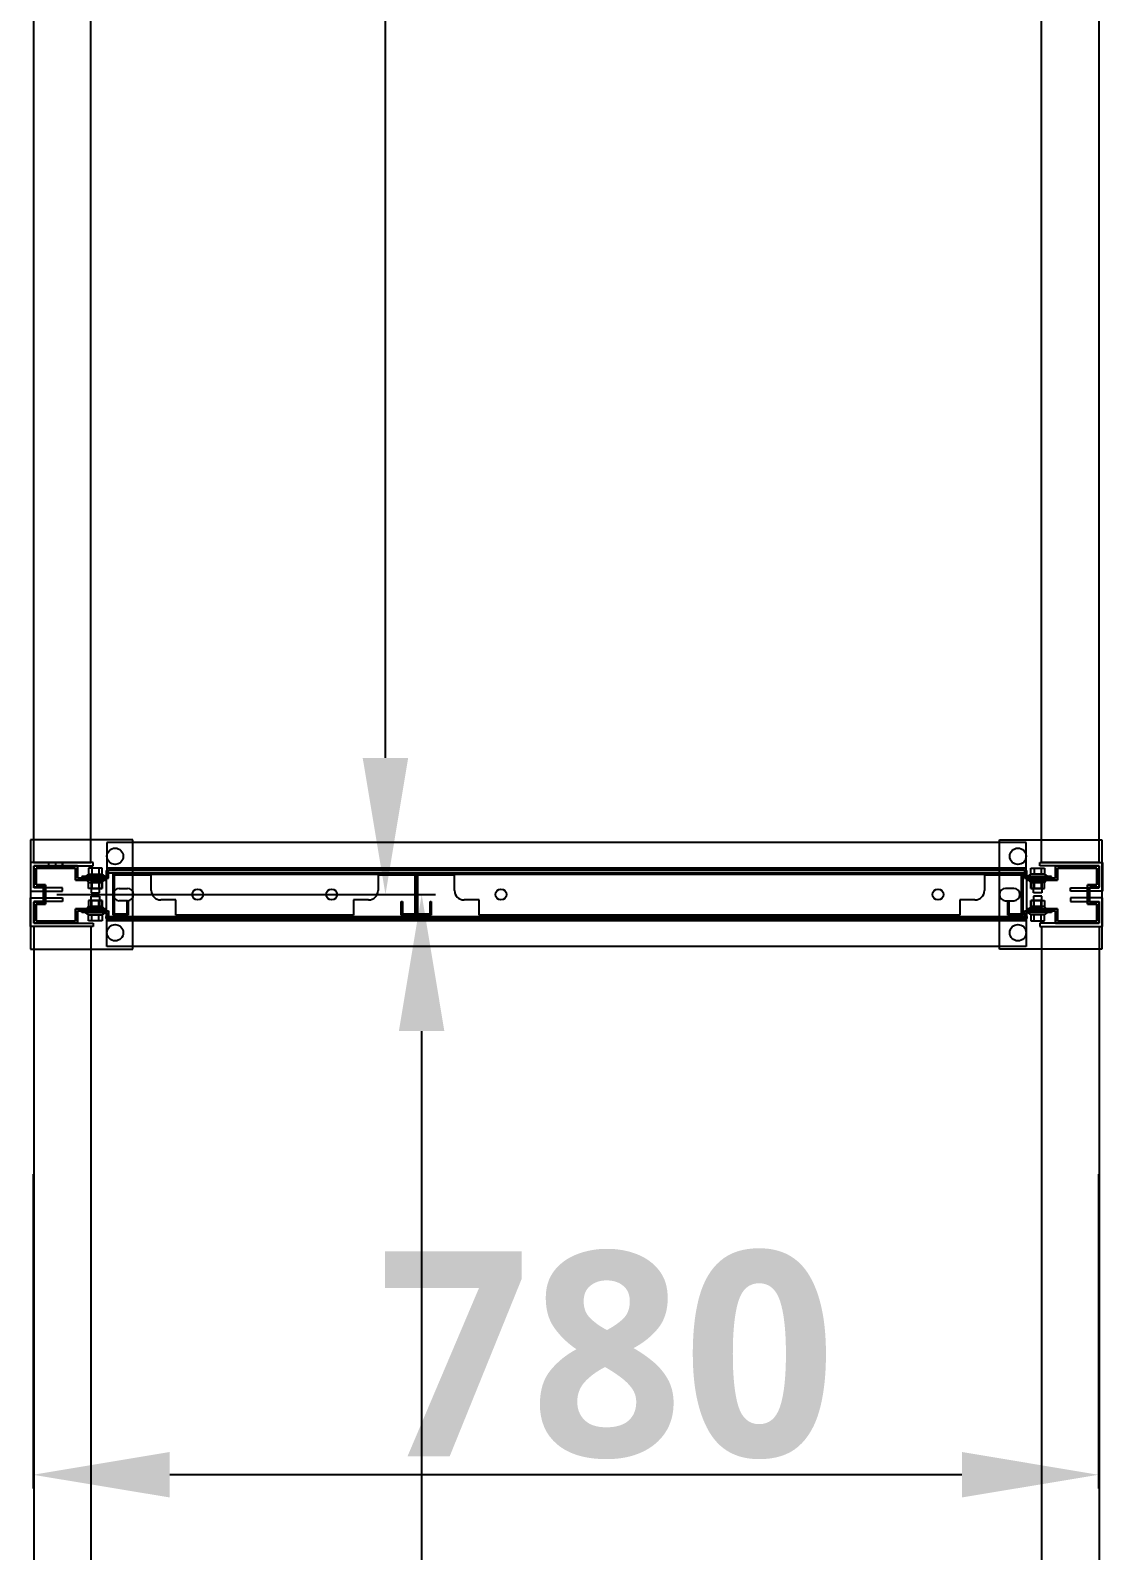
# Model space of a CAD drawing. Header units: millimetres. Extents: x 15382 to 37298, y 7351 to 31127.
# Drawn here: x 26225 to 27010, y 19286 to 20399 of the extents above; entities that cross this region are included whole.
import ezdxf

# ---------------------------------------------------------------- set-up
doc = ezdxf.new("R2010")
doc.units = ezdxf.units.MM
for name, color, linetype in [('02', 3, 'Continuous'), ('03', 6, 'Continuous'), ('04', 30, 'Continuous'), ('05', 12, 'Continuous'), ('544-1', 40, 'Continuous'), ('6', 7, 'Continuous'), ('M40', 3, 'Continuous'), ('M6', 7, 'Continuous'), ('標註', 252, 'Continuous')]:
    doc.layers.add(name, color=color, linetype=linetype)
doc.styles.get("Standard").update_dxf_attribs({"font": 'arial.ttf'})
doc.styles.add('黑體', font='')
doc.styles.get('黑體').set_extended_font_data('Microsoft JhengHei', bold=True)
doc.dimstyles.new('ISO-25', dxfattribs={"dimtxt": 2.5, "dimasz": 2.5, "dimexe": 1.25, "dimexo": 0.625, "dimtad": 1, "dimtxsty": 'Standard', "dimcen": 2.5, "dimadec": 0, "dimazin": 0, "dimtfac": 1, "dimtmove": 0, "dimatfit": 3, "dimfxl": 1, "dimarcsym": 0})

# ---------------------------------------------------------------- blocks, each defined once
blk = doc.blocks.new('*D33')
at = {"layer": 'Defpoints', "color": 0, "transparency": 16777216}
for p in [(26234.6, 21558.6), (26485.3, 21558.6), (26234.6, 19766.6)]:
    blk.add_point(p, dxfattribs=at)
at = {"layer": '標註', "color": 0, "lineweight": -2, "transparency": 16777216}
for p, q in [((26244.6, 21558.6), (26495.3, 21558.6)), ((26485.3, 19866.6), (26485.3, 21458.6)), ((26244.6, 19766.6), (26495.3, 19766.6))]:
    blk.add_line(p, q, dxfattribs=at)
at = {"layer": '標註', "color": 0, "transparency": 16777216}
for points in [[(26468.6, 21458.6), (26501.9, 21458.6), (26485.3, 21558.6)], [(26468.6, 19866.6), (26501.9, 19866.6), (26485.3, 19766.6)]]:
    blk.add_solid(points, dxfattribs=at)
at = {"layer": '標註', "color": 251, "transparency": 16777216, "insert": (26397.5, 20784.5), "char_height": 150, "attachment_point": 5, "rotation": 90, "style": '黑體'}
blk.add_mtext('1792', dxfattribs=at)
blk = doc.blocks.new('*D31')
at = {"layer": 'Defpoints', "color": 0, "transparency": 16777216}
for p in [(26234.9, 19766.6), (26511.8, 19766.6), (26234.9, 17974.6)]:
    blk.add_point(p, dxfattribs=at)
at = {"layer": '標註', "color": 0, "lineweight": -2, "transparency": 16777216}
for p, q in [((26244.9, 19766.6), (26521.8, 19766.6)), ((26511.8, 18074.6), (26511.8, 19666.6)), ((26244.9, 17974.6), (26521.8, 17974.6))]:
    blk.add_line(p, q, dxfattribs=at)
at = {"layer": '標註', "color": 0, "transparency": 16777216}
for points in [[(26495.1, 19666.6), (26528.4, 19666.6), (26511.8, 19766.6)], [(26495.1, 18074.6), (26528.4, 18074.6), (26511.8, 17974.6)]]:
    blk.add_solid(points, dxfattribs=at)
at = {"layer": '標註', "color": 251, "transparency": 16777216, "insert": (26424, 18761.9), "char_height": 150, "attachment_point": 5, "rotation": 90, "style": '黑體'}
blk.add_mtext('1792', dxfattribs=at)
blk = doc.blocks.new('*D102')
at = {"layer": 'Defpoints', "color": 0, "transparency": 16777216}
for p in [(26227.3, 19571.8), (27007.3, 19571.8), (26227.3, 19341.7)]:
    blk.add_point(p, dxfattribs=at)
at = {"layer": '標註', "color": 0, "lineweight": -2, "transparency": 16777216}
for p, q in [((26227.3, 19561.8), (26227.3, 19331.7)), ((27007.3, 19561.8), (27007.3, 19331.7)), ((26907.3, 19341.7), (26327.3, 19341.7))]:
    blk.add_line(p, q, dxfattribs=at)
at = {"layer": '標註', "color": 0, "transparency": 16777216}
for points in [[(26327.3, 19358.4), (26327.3, 19325.1), (26227.3, 19341.7)], [(26907.3, 19358.4), (26907.3, 19325.1), (27007.3, 19341.7)]]:
    blk.add_solid(points, dxfattribs=at)
at = {"layer": '標註', "color": 251, "transparency": 16777216, "insert": (26647.4, 19429.2), "char_height": 150, "attachment_point": 5, "style": '黑體'}
blk.add_mtext('780', dxfattribs=at)

msp = doc.modelspace()

# ---------------------------------------------------------------- linework, layer by layer
at = {"layer": '02'}
for p, q in [((26300.317, 19806.565), (26225.317, 19806.565)), ((26225.317, 19806.565), (26225.317, 19726.565)), ((26300.317, 19726.565), (26300.317, 19806.565)), ((26934.854, 19726.565), (26934.854, 19806.565)), ((26934.854, 19806.565), (27009.854, 19806.565)), ((27009.854, 19806.565), (27009.854, 19726.565)), ((26225.317, 19726.565), (26300.317, 19726.565)), ((27009.854, 19726.565), (26934.854, 19726.565))]:
    msp.add_line(p, q, dxfattribs=at)
at = {"layer": '02', "lineweight": -3}
for centre in [(26287.354, 19794.565), (26948.354, 19794.565), (26287.354, 19738.565), (26948.354, 19738.565)]:
    msp.add_circle(centre, 6, dxfattribs=at)
at = {"layer": '03'}
for points in [[(26269.586, 19790.065), (26269.586, 21535.065), (26227.586, 21535.065), (26227.586, 19790.065)], [(26965.586, 19790.065), (26965.586, 21535.065), (27007.586, 21535.065), (27007.586, 19790.065)], [(26269.854, 17998.065), (26269.854, 19743.065), (26227.854, 19743.065), (26227.854, 17998.065)], [(26965.854, 17998.065), (26965.854, 19743.065), (27007.854, 19743.065), (27007.854, 17998.065)]]:
    msp.add_lwpolyline(points, close=True, dxfattribs=at)
at = {"layer": '04'}
for p, q in [((26954.354, 19804.565), (26281.354, 19804.565)), ((26281.354, 19804.565), (26281.354, 19779.765)), ((26954.354, 19779.765), (26954.354, 19804.565)), ((26281.354, 19779.765), (26262.854, 19779.765)), ((26262.854, 19779.765), (26262.854, 19778.565)), ((26281.354, 19779.765), (26262.854, 19779.765)), ((26262.854, 19779.765), (26262.854, 19778.565)), ((26954.354, 19785.765), (26281.354, 19785.765)), ((26281.354, 19785.765), (26281.354, 19779.765)), ((26282.554, 19778.565), (26282.554, 19784.565)), ((26282.554, 19784.565), (26953.154, 19784.565)), ((26282.554, 19778.565), (26282.554, 19784.565)), ((26282.554, 19784.565), (26953.154, 19784.565)), ((26953.154, 19784.565), (26953.154, 19778.565)), ((26953.154, 19784.565), (26953.154, 19778.565)), ((26954.354, 19779.765), (26954.354, 19785.765)), ((26972.854, 19779.765), (26954.354, 19779.765)), ((26972.854, 19779.765), (26954.354, 19779.765)), ((26972.854, 19778.565), (26972.854, 19779.765)), ((26972.854, 19778.565), (26972.854, 19779.765)), ((26262.854, 19778.565), (26282.554, 19778.565)), ((26262.854, 19778.565), (26282.554, 19778.565)), ((26953.154, 19778.565), (26972.854, 19778.565)), ((26953.154, 19778.565), (26972.854, 19778.565)), ((26262.854, 19753.365), (26262.854, 19754.565)), ((26262.854, 19754.565), (26282.554, 19754.565)), ((26262.854, 19753.365), (26262.854, 19754.565)), ((26262.854, 19754.565), (26282.554, 19754.565)), ((26281.354, 19753.365), (26262.854, 19753.365)), ((26281.354, 19753.365), (26262.854, 19753.365)), ((26281.354, 19747.365), (26281.354, 19753.365)), ((26281.354, 19728.565), (26281.354, 19753.365)), ((26954.354, 19747.365), (26281.354, 19747.365)), ((26282.554, 19754.565), (26282.554, 19748.565)), ((26282.554, 19754.565), (26282.554, 19748.565)), ((26282.554, 19748.565), (26953.154, 19748.565)), ((26282.554, 19748.565), (26953.154, 19748.565)), ((26953.154, 19748.565), (26953.154, 19754.565)), ((26953.154, 19754.565), (26972.854, 19754.565)), ((26953.154, 19748.565), (26953.154, 19754.565)), ((26953.154, 19754.565), (26972.854, 19754.565)), ((26972.854, 19753.365), (26954.354, 19753.365)), ((26954.354, 19753.365), (26954.354, 19747.365)), ((26972.854, 19753.365), (26954.354, 19753.365)), ((26954.354, 19753.365), (26954.354, 19728.565)), ((26972.854, 19754.565), (26972.854, 19753.365)), ((26972.854, 19754.565), (26972.854, 19753.365)), ((26954.354, 19728.565), (26281.354, 19728.565))]:
    msp.add_line(p, q, dxfattribs=at)
at = {"layer": '04', "lineweight": -3}
for p, q in [((26269.354, 19779.765), (26276.354, 19779.765)), ((26269.354, 19778.565), (26269.354, 19779.765)), ((26272.854, 19779.765), (26276.354, 19779.765)), ((26272.854, 19778.565), (26272.854, 19779.765)), ((26276.354, 19779.765), (26276.354, 19778.565)), ((26276.354, 19779.765), (26276.354, 19778.565)), ((26966.354, 19779.765), (26959.354, 19779.765)), ((26959.354, 19779.765), (26959.354, 19778.565)), ((26962.854, 19779.765), (26959.354, 19779.765)), ((26959.354, 19779.765), (26959.354, 19778.565)), ((26962.854, 19778.565), (26962.854, 19779.765)), ((26966.354, 19778.565), (26966.354, 19779.765)), ((26276.354, 19778.565), (26269.354, 19778.565)), ((26276.354, 19778.565), (26272.854, 19778.565)), ((26959.354, 19778.565), (26966.354, 19778.565)), ((26959.354, 19778.565), (26962.854, 19778.565)), ((26276.354, 19754.565), (26269.354, 19754.565)), ((26269.354, 19754.565), (26269.354, 19753.365)), ((26269.354, 19753.365), (26276.354, 19753.365)), ((26276.354, 19754.565), (26272.854, 19754.565)), ((26272.854, 19754.565), (26272.854, 19753.365)), ((26272.854, 19753.365), (26276.354, 19753.365)), ((26276.354, 19753.365), (26276.354, 19754.565)), ((26276.354, 19753.365), (26276.354, 19754.565)), ((26959.354, 19753.365), (26959.354, 19754.565)), ((26959.354, 19754.565), (26966.354, 19754.565)), ((26959.354, 19753.365), (26959.354, 19754.565)), ((26959.354, 19754.565), (26962.854, 19754.565)), ((26966.354, 19753.365), (26959.354, 19753.365)), ((26962.854, 19753.365), (26959.354, 19753.365)), ((26962.854, 19754.565), (26962.854, 19753.365)), ((26966.354, 19754.565), (26966.354, 19753.365))]:
    msp.add_line(p, q, dxfattribs=at)
at = {"layer": '05'}
for p, q in [((26271.354, 19790.065), (26225.354, 19790.065)), ((26225.354, 19790.065), (26225.354, 19770.565)), ((26227.854, 19771.565), (26227.854, 19787.565)), ((26227.854, 19787.565), (26271.354, 19787.565)), ((26238.876, 19787.565), (26238.876, 19790.065)), ((26243.854, 19787.565), (26243.854, 19790.065)), ((26248.832, 19787.565), (26248.832, 19790.065)), ((26271.354, 19787.565), (26271.354, 19790.065)), ((26964.354, 19787.565), (26964.354, 19790.065)), ((26964.354, 19790.065), (27010.354, 19790.065)), ((27007.854, 19787.565), (26964.354, 19787.565)), ((27007.854, 19771.565), (27007.854, 19787.565)), ((27010.354, 19790.065), (27010.354, 19770.565)), ((26225.354, 19771.565), (26225.354, 19769.065)), ((26225.354, 19769.065), (26248.854, 19769.065)), ((26248.854, 19771.565), (26227.854, 19771.565)), ((26248.854, 19769.065), (26248.854, 19771.565)), ((26986.854, 19769.065), (26986.854, 19771.565)), ((26986.854, 19771.565), (27007.854, 19771.565)), ((27010.354, 19769.065), (26986.854, 19769.065)), ((27010.354, 19771.565), (27010.354, 19769.065)), ((26225.354, 19761.565), (26225.354, 19764.065)), ((26225.354, 19764.065), (26248.854, 19764.065)), ((26225.354, 19743.065), (26225.354, 19762.565)), ((26248.854, 19761.565), (26227.854, 19761.565)), ((26227.854, 19761.565), (26227.854, 19745.565)), ((26248.854, 19764.065), (26248.854, 19761.565)), ((27010.354, 19764.065), (26986.854, 19764.065)), ((26986.854, 19764.065), (26986.854, 19761.565)), ((26986.854, 19761.565), (27007.854, 19761.565)), ((27007.854, 19761.565), (27007.854, 19745.565)), ((27010.354, 19761.565), (27010.354, 19764.065)), ((27010.354, 19743.065), (27010.354, 19762.565)), ((26271.354, 19743.065), (26225.354, 19743.065)), ((26227.854, 19745.565), (26271.354, 19745.565)), ((26271.354, 19745.565), (26271.354, 19743.065)), ((27007.854, 19745.565), (26964.354, 19745.565)), ((26964.354, 19745.565), (26964.354, 19743.065)), ((26964.354, 19743.065), (27010.354, 19743.065))]:
    msp.add_line(p, q, dxfattribs=at)
at = {"layer": '05', "lineweight": -3}
for p, q in [((26238.876, 19790.065), (26248.832, 19790.065)), ((26238.876, 19787.565), (26238.876, 19790.065)), ((26248.832, 19787.565), (26238.876, 19787.565)), ((26243.854, 19790.065), (26248.832, 19790.065)), ((26243.854, 19787.565), (26243.854, 19790.065)), ((26248.832, 19787.565), (26243.854, 19787.565)), ((26248.832, 19790.065), (26248.832, 19787.565)), ((26248.832, 19790.065), (26248.832, 19787.565))]:
    msp.add_line(p, q, dxfattribs=at)
at = {"layer": '544-1'}
for p, q in [((26285.854, 19780.765), (26285.854, 19781.565)), ((26285.854, 19781.565), (26507.854, 19781.565)), ((26285.854, 19751.565), (26285.854, 19781.565)), ((26285.854, 19781.565), (26286.654, 19781.565)), ((26313.854, 19780.765), (26286.654, 19780.765)), ((26286.654, 19780.765), (26286.654, 19752.365)), ((26313.854, 19769.565), (26313.854, 19780.765)), ((26507.054, 19780.765), (26479.854, 19780.765)), ((26479.854, 19780.765), (26479.854, 19769.565)), ((26507.054, 19752.365), (26507.054, 19780.765)), ((26507.854, 19780.765), (26507.854, 19781.565)), ((26507.854, 19781.565), (26951.854, 19781.565)), ((26507.854, 19751.565), (26507.854, 19781.565)), ((26507.854, 19781.565), (26508.654, 19781.565)), ((26507.854, 19781.565), (26507.854, 19751.565)), ((26535.854, 19780.765), (26508.654, 19780.765)), ((26508.654, 19780.765), (26508.654, 19752.365)), ((26535.854, 19769.565), (26535.854, 19780.765)), ((26951.054, 19780.765), (26923.854, 19780.765)), ((26923.854, 19780.765), (26923.854, 19769.565)), ((26951.054, 19752.365), (26951.054, 19780.765)), ((26951.854, 19781.565), (26951.854, 19751.565)), ((26296.054, 19752.365), (26296.054, 19761.565)), ((26296.054, 19761.565), (26296.854, 19761.565)), ((26296.854, 19761.565), (26296.854, 19751.565)), ((26331.854, 19762.565), (26320.854, 19762.565)), ((26331.854, 19751.565), (26331.854, 19762.565)), ((26472.854, 19762.565), (26461.854, 19762.565)), ((26461.854, 19762.565), (26461.854, 19751.565)), ((26496.854, 19751.565), (26496.854, 19761.565)), ((26496.854, 19761.565), (26497.654, 19761.565)), ((26497.654, 19761.565), (26497.654, 19752.365)), ((26518.054, 19752.365), (26518.054, 19761.565)), ((26518.054, 19761.565), (26518.854, 19761.565)), ((26518.854, 19761.565), (26518.854, 19751.565)), ((26553.854, 19762.565), (26542.854, 19762.565)), ((26553.854, 19751.565), (26553.854, 19762.565)), ((26916.854, 19762.565), (26905.854, 19762.565)), ((26905.854, 19762.565), (26905.854, 19751.565)), ((26940.854, 19751.565), (26940.854, 19761.565)), ((26940.854, 19761.565), (26941.654, 19761.565)), ((26941.654, 19761.565), (26941.654, 19752.365)), ((26296.854, 19751.565), (26285.854, 19751.565)), ((26286.654, 19752.365), (26296.054, 19752.365)), ((26461.854, 19751.565), (26331.854, 19751.565)), ((26507.854, 19751.565), (26496.854, 19751.565)), ((26497.654, 19752.365), (26507.054, 19752.365)), ((26518.854, 19751.565), (26507.854, 19751.565)), ((26508.654, 19752.365), (26518.054, 19752.365)), ((26905.854, 19751.565), (26553.854, 19751.565)), ((26951.854, 19751.565), (26940.854, 19751.565)), ((26941.654, 19752.365), (26951.054, 19752.365))]:
    msp.add_line(p, q, dxfattribs=at)
for centre in [(26347.854, 19766.565), (26445.854, 19766.565), (26569.854, 19766.565), (26889.854, 19766.565)]:
    msp.add_circle(centre, 4, dxfattribs=at)
for centre, start, end in [((26320.854, 19769.565), 180, 270), ((26472.854, 19769.565), 270, 0), ((26542.854, 19769.565), 180, 270), ((26916.854, 19769.565), 270, 0)]:
    msp.add_arc(centre, 7, start, end, dxfattribs=at)
at = {"layer": '6'}
for p, q in [((26280.854, 19784.165), (26280.854, 19782.565)), ((26954.854, 19784.165), (26280.854, 19784.165)), ((26280.854, 19784.165), (26280.854, 19748.965)), ((26954.854, 19784.165), (26280.854, 19784.165)), ((26280.854, 19782.565), (26954.854, 19782.565)), ((26954.854, 19782.565), (26954.854, 19784.165)), ((26954.854, 19748.965), (26954.854, 19784.165)), ((26290.354, 19771.065), (26296.354, 19771.065)), ((26945.354, 19771.065), (26939.354, 19771.065)), ((26285.854, 19766.565), (26285.854, 19766.565)), ((26296.354, 19762.065), (26290.354, 19762.065)), ((26300.854, 19766.565), (26300.854, 19766.565)), ((26934.854, 19766.565), (26934.854, 19766.565)), ((26939.354, 19762.065), (26945.354, 19762.065)), ((26949.854, 19766.565), (26949.854, 19766.565)), ((26280.854, 19748.965), (26280.854, 19750.565)), ((26280.854, 19750.565), (26954.854, 19750.565)), ((26954.854, 19748.965), (26280.854, 19748.965)), ((26280.854, 19748.965), (26954.854, 19748.965)), ((26954.854, 19750.565), (26954.854, 19748.965))]:
    msp.add_line(p, q, dxfattribs=at)
for centre, start, end in [((26290.354, 19766.565), 90, 180), ((26296.354, 19766.565), 0, 90), ((26939.354, 19766.565), 90, 180), ((26945.354, 19766.565), 0, 90), ((26290.354, 19766.565), 180, 270), ((26296.354, 19766.565), 270, 0), ((26939.354, 19766.565), 180, 270), ((26945.354, 19766.565), 270, 0)]:
    msp.add_arc(centre, 4.5, start, end, dxfattribs=at)
at = {"layer": 'M40'}
for p, q in [((26259.854, 19787.565), (26227.854, 19787.565)), ((26227.854, 19787.565), (26227.854, 19772.065)), ((26227.854, 19772.065), (26227.854, 19787.565)), ((26227.854, 19787.565), (26259.854, 19787.565)), ((26229.454, 19773.665), (26229.454, 19785.965)), ((26229.454, 19785.965), (26258.254, 19785.965)), ((26258.254, 19785.965), (26229.454, 19785.965)), ((26229.454, 19785.965), (26229.454, 19773.665)), ((26240.604, 19785.965), (26240.604, 19787.565)), ((26243.854, 19785.965), (26243.854, 19787.565)), ((26247.104, 19785.965), (26247.104, 19787.565)), ((26258.254, 19785.965), (26258.254, 19776.965)), ((26258.254, 19776.965), (26258.254, 19785.965)), ((26259.854, 19778.565), (26259.854, 19787.565)), ((26259.854, 19787.565), (26259.854, 19778.565)), ((26975.854, 19778.565), (26975.854, 19787.565)), ((26975.854, 19787.565), (27007.854, 19787.565)), ((27007.854, 19787.565), (26975.854, 19787.565)), ((26975.854, 19787.565), (26975.854, 19778.565)), ((27006.254, 19785.965), (26977.454, 19785.965)), ((26977.454, 19785.965), (26977.454, 19776.965)), ((26977.454, 19776.965), (26977.454, 19785.965)), ((26977.454, 19785.965), (27006.254, 19785.965)), ((27006.254, 19773.665), (27006.254, 19785.965)), ((27006.254, 19785.965), (27006.254, 19773.665)), ((27007.854, 19787.565), (27007.854, 19772.065)), ((27007.854, 19772.065), (27007.854, 19787.565)), ((26227.854, 19772.065), (26234.854, 19772.065)), ((26234.854, 19772.065), (26227.854, 19772.065)), ((26236.454, 19773.665), (26229.454, 19773.665)), ((26229.454, 19773.665), (26236.454, 19773.665)), ((26234.854, 19772.065), (26234.854, 19761.065)), ((26234.854, 19761.065), (26234.854, 19772.065)), ((26236.454, 19759.465), (26236.454, 19773.665)), ((26236.454, 19773.665), (26236.454, 19759.465)), ((26258.254, 19778.565), (26258.254, 19776.965)), ((26258.254, 19776.965), (26280.854, 19776.965)), ((26258.254, 19776.965), (26259.854, 19776.965)), ((26280.854, 19776.965), (26258.254, 19776.965)), ((26280.854, 19778.565), (26259.854, 19778.565)), ((26259.854, 19778.565), (26280.854, 19778.565)), ((26269.354, 19778.565), (26269.354, 19776.965)), ((26272.854, 19778.565), (26272.854, 19776.965)), ((26276.354, 19778.565), (26276.354, 19776.965)), ((26280.854, 19776.965), (26280.854, 19778.565)), ((26280.854, 19778.565), (26280.854, 19776.965)), ((26954.854, 19776.965), (26954.854, 19778.565)), ((26954.854, 19778.565), (26975.854, 19778.565)), ((26975.854, 19778.565), (26954.854, 19778.565)), ((26954.854, 19778.565), (26954.854, 19776.965)), ((26977.454, 19776.965), (26954.854, 19776.965)), ((26954.854, 19776.965), (26977.454, 19776.965)), ((26959.354, 19778.565), (26959.354, 19776.965)), ((26962.854, 19778.565), (26962.854, 19776.965)), ((26966.354, 19778.565), (26966.354, 19776.965)), ((26977.454, 19776.965), (26975.854, 19776.965)), ((26977.454, 19778.565), (26977.454, 19776.965)), ((26999.254, 19759.465), (26999.254, 19773.665)), ((26999.254, 19773.665), (27006.254, 19773.665)), ((27006.254, 19773.665), (26999.254, 19773.665)), ((26999.254, 19773.665), (26999.254, 19759.465)), ((27007.854, 19772.065), (27000.854, 19772.065)), ((27000.854, 19772.065), (27000.854, 19761.065)), ((27000.854, 19761.065), (27000.854, 19772.065)), ((27000.854, 19772.065), (27007.854, 19772.065)), ((26234.854, 19761.065), (26227.854, 19761.065)), ((26227.854, 19761.065), (26227.854, 19745.565)), ((26227.854, 19745.565), (26227.854, 19761.065)), ((26227.854, 19761.065), (26234.854, 19761.065)), ((26229.454, 19747.165), (26229.454, 19759.465)), ((26229.454, 19759.465), (26236.454, 19759.465)), ((26236.454, 19759.465), (26229.454, 19759.465)), ((26229.454, 19759.465), (26229.454, 19747.165)), ((26234.854, 19761.065), (26236.454, 19761.065)), ((27006.254, 19759.465), (26999.254, 19759.465)), ((26999.254, 19759.465), (27006.254, 19759.465)), ((27000.854, 19761.065), (27007.854, 19761.065)), ((27007.854, 19761.065), (27000.854, 19761.065)), ((27006.254, 19747.165), (27006.254, 19759.465)), ((27006.254, 19759.465), (27006.254, 19747.165)), ((27007.854, 19761.065), (27007.854, 19745.565)), ((27007.854, 19745.565), (27007.854, 19761.065)), ((26258.254, 19747.165), (26229.454, 19747.165)), ((26229.454, 19747.165), (26258.254, 19747.165)), ((26280.854, 19756.165), (26258.254, 19756.165)), ((26258.254, 19756.165), (26258.254, 19747.165)), ((26258.254, 19754.565), (26258.254, 19756.165)), ((26258.254, 19756.165), (26280.854, 19756.165)), ((26258.254, 19747.165), (26258.254, 19756.165)), ((26258.254, 19756.165), (26259.854, 19756.165)), ((26259.854, 19745.565), (26259.854, 19754.565)), ((26259.854, 19754.565), (26280.854, 19754.565)), ((26280.854, 19754.565), (26259.854, 19754.565)), ((26259.854, 19754.565), (26259.854, 19745.565)), ((26269.354, 19756.165), (26269.354, 19754.565)), ((26272.854, 19756.165), (26272.854, 19754.565)), ((26276.354, 19756.165), (26276.354, 19754.565)), ((26280.854, 19754.565), (26280.854, 19756.165)), ((26280.854, 19756.165), (26280.854, 19754.565)), ((26954.854, 19754.565), (26954.854, 19756.165)), ((26954.854, 19756.165), (26977.454, 19756.165)), ((26977.454, 19756.165), (26954.854, 19756.165)), ((26954.854, 19756.165), (26954.854, 19754.565)), ((26975.854, 19754.565), (26954.854, 19754.565)), ((26954.854, 19754.565), (26975.854, 19754.565)), ((26959.354, 19756.165), (26959.354, 19754.565)), ((26962.854, 19756.165), (26962.854, 19754.565)), ((26966.354, 19756.165), (26966.354, 19754.565)), ((26977.454, 19756.165), (26975.854, 19756.165)), ((26975.854, 19745.565), (26975.854, 19754.565)), ((26975.854, 19754.565), (26975.854, 19745.565)), ((26977.454, 19756.165), (26977.454, 19747.165)), ((26977.454, 19754.565), (26977.454, 19756.165)), ((26977.454, 19747.165), (26977.454, 19756.165)), ((26977.454, 19747.165), (27006.254, 19747.165)), ((27006.254, 19747.165), (26977.454, 19747.165)), ((26227.854, 19745.565), (26259.854, 19745.565)), ((26259.854, 19745.565), (26227.854, 19745.565)), ((27007.854, 19745.565), (26975.854, 19745.565)), ((26975.854, 19745.565), (27007.854, 19745.565))]:
    msp.add_line(p, q, dxfattribs=at)
at = {"layer": 'M40', "lineweight": -3}
for p, q in [((26240.604, 19787.565), (26247.104, 19787.565)), ((26240.604, 19785.965), (26240.604, 19787.565)), ((26247.104, 19785.965), (26240.604, 19785.965)), ((26243.854, 19787.565), (26247.104, 19787.565)), ((26243.854, 19785.965), (26243.854, 19787.565)), ((26247.104, 19785.965), (26243.854, 19785.965)), ((26247.104, 19787.565), (26247.104, 19785.965)), ((26247.104, 19787.565), (26247.104, 19785.965)), ((26236.454, 19772.065), (26234.854, 19772.065)), ((26234.854, 19772.065), (26234.854, 19761.065)), ((26236.454, 19761.065), (26236.454, 19772.065)), ((26269.354, 19778.565), (26276.354, 19778.565)), ((26269.354, 19776.965), (26269.354, 19778.565)), ((26276.354, 19776.965), (26269.354, 19776.965)), ((26272.854, 19778.565), (26276.354, 19778.565)), ((26272.854, 19776.965), (26272.854, 19778.565)), ((26276.354, 19776.965), (26272.854, 19776.965)), ((26276.354, 19778.565), (26276.354, 19776.965)), ((26276.354, 19778.565), (26276.354, 19776.965)), ((26966.354, 19778.565), (26959.354, 19778.565)), ((26959.354, 19778.565), (26959.354, 19776.965)), ((26962.854, 19778.565), (26959.354, 19778.565)), ((26959.354, 19778.565), (26959.354, 19776.965)), ((26959.354, 19776.965), (26966.354, 19776.965)), ((26959.354, 19776.965), (26962.854, 19776.965)), ((26962.854, 19776.965), (26962.854, 19778.565)), ((26966.354, 19776.965), (26966.354, 19778.565)), ((26234.854, 19761.065), (26234.854, 19766.565)), ((26234.854, 19766.565), (26236.454, 19766.565)), ((26234.854, 19761.065), (26236.454, 19761.065)), ((26236.454, 19761.065), (26234.854, 19761.065)), ((26236.454, 19766.565), (26236.454, 19761.065)), ((26276.354, 19756.165), (26269.354, 19756.165)), ((26269.354, 19756.165), (26269.354, 19754.565)), ((26269.354, 19754.565), (26276.354, 19754.565)), ((26276.354, 19756.165), (26272.854, 19756.165)), ((26272.854, 19756.165), (26272.854, 19754.565)), ((26272.854, 19754.565), (26276.354, 19754.565)), ((26276.354, 19754.565), (26276.354, 19756.165)), ((26276.354, 19754.565), (26276.354, 19756.165)), ((26959.354, 19754.565), (26959.354, 19756.165)), ((26959.354, 19756.165), (26966.354, 19756.165)), ((26959.354, 19754.565), (26959.354, 19756.165)), ((26959.354, 19756.165), (26962.854, 19756.165)), ((26966.354, 19754.565), (26959.354, 19754.565)), ((26962.854, 19754.565), (26959.354, 19754.565)), ((26962.854, 19756.165), (26962.854, 19754.565)), ((26966.354, 19756.165), (26966.354, 19754.565))]:
    msp.add_line(p, q, dxfattribs=at)
at = {"layer": 'M6'}
for p, q in [((26267.854, 19781.465), (26265.854, 19779.965)), ((26265.854, 19779.965), (26265.854, 19779.765)), ((26265.854, 19779.765), (26269.854, 19779.765)), ((26277.854, 19785.765), (26267.854, 19785.765)), ((26267.854, 19785.765), (26267.854, 19781.465)), ((26277.854, 19785.765), (26267.854, 19785.765)), ((26267.854, 19785.765), (26267.854, 19781.465)), ((26267.854, 19781.465), (26277.854, 19781.465)), ((26269.854, 19779.765), (26269.854, 19767.765)), ((26270.354, 19785.765), (26270.354, 19781.465)), ((26275.354, 19785.765), (26275.354, 19781.465)), ((26275.854, 19767.765), (26275.854, 19779.765)), ((26275.854, 19779.765), (26279.854, 19779.765)), ((26277.854, 19781.465), (26277.854, 19785.765)), ((26277.854, 19781.465), (26277.854, 19785.765)), ((26279.854, 19779.965), (26277.854, 19781.465)), ((26279.854, 19779.765), (26279.854, 19779.965)), ((26955.854, 19779.965), (26957.854, 19781.465)), ((26955.854, 19779.765), (26955.854, 19779.965)), ((26959.854, 19779.765), (26955.854, 19779.765)), ((26957.854, 19781.465), (26957.854, 19785.765)), ((26957.854, 19785.765), (26967.854, 19785.765)), ((26957.854, 19781.465), (26957.854, 19785.765)), ((26957.854, 19785.765), (26967.854, 19785.765)), ((26967.854, 19781.465), (26957.854, 19781.465)), ((26959.854, 19767.765), (26959.854, 19779.765)), ((26960.354, 19785.765), (26960.354, 19781.465)), ((26965.354, 19785.765), (26965.354, 19781.465)), ((26965.854, 19779.765), (26965.854, 19767.765)), ((26969.854, 19779.765), (26965.854, 19779.765)), ((26967.854, 19785.765), (26967.854, 19781.465)), ((26967.854, 19785.765), (26967.854, 19781.465)), ((26967.854, 19781.465), (26969.854, 19779.965)), ((26969.854, 19779.965), (26969.854, 19779.765)), ((26266.854, 19776.765), (26266.854, 19776.965)), ((26266.854, 19776.965), (26278.854, 19776.965)), ((26267.854, 19775.265), (26266.854, 19776.765)), ((26267.854, 19770.965), (26267.854, 19775.265)), ((26267.854, 19775.265), (26277.854, 19775.265)), ((26267.854, 19770.965), (26267.854, 19775.265)), ((26267.854, 19770.965), (26267.854, 19775.265)), ((26267.854, 19775.265), (26275.354, 19775.265)), ((26277.854, 19770.965), (26267.854, 19770.965)), ((26277.854, 19770.965), (26267.854, 19770.965)), ((26275.354, 19770.965), (26267.854, 19770.965)), ((26277.854, 19775.265), (26270.354, 19775.265)), ((26270.354, 19775.265), (26270.354, 19770.965)), ((26270.354, 19770.965), (26277.854, 19770.965)), ((26275.354, 19775.265), (26275.354, 19770.965)), ((26278.854, 19776.765), (26277.854, 19775.265)), ((26277.854, 19775.265), (26277.854, 19770.965)), ((26277.854, 19775.265), (26277.854, 19770.965)), ((26277.854, 19770.965), (26277.854, 19775.265)), ((26278.854, 19776.965), (26278.854, 19776.765)), ((26968.854, 19776.965), (26956.854, 19776.965)), ((26956.854, 19776.965), (26956.854, 19776.765)), ((26956.854, 19776.765), (26957.854, 19775.265)), ((26957.854, 19775.265), (26957.854, 19770.965)), ((26967.854, 19775.265), (26957.854, 19775.265)), ((26957.854, 19775.265), (26957.854, 19770.965)), ((26957.854, 19770.965), (26957.854, 19775.265)), ((26957.854, 19775.265), (26965.354, 19775.265)), ((26957.854, 19770.965), (26967.854, 19770.965)), ((26957.854, 19770.965), (26967.854, 19770.965)), ((26965.354, 19770.965), (26957.854, 19770.965)), ((26967.854, 19775.265), (26960.354, 19775.265)), ((26960.354, 19775.265), (26960.354, 19770.965)), ((26960.354, 19770.965), (26967.854, 19770.965)), ((26965.354, 19775.265), (26965.354, 19770.965)), ((26967.854, 19775.265), (26968.854, 19776.765)), ((26967.854, 19770.965), (26967.854, 19775.265)), ((26967.854, 19770.965), (26967.854, 19775.265)), ((26967.854, 19770.965), (26967.854, 19775.265)), ((26968.854, 19776.765), (26968.854, 19776.965)), ((26267.854, 19757.865), (26266.854, 19756.365)), ((26277.854, 19762.165), (26267.854, 19762.165)), ((26267.854, 19762.165), (26267.854, 19757.865)), ((26277.854, 19762.165), (26267.854, 19762.165)), ((26267.854, 19762.165), (26267.854, 19757.865)), ((26267.854, 19762.165), (26267.854, 19757.865)), ((26275.354, 19762.165), (26267.854, 19762.165)), ((26267.854, 19757.865), (26277.854, 19757.865)), ((26267.854, 19757.865), (26275.354, 19757.865)), ((26269.854, 19767.765), (26275.854, 19767.765)), ((26269.854, 19753.365), (26269.854, 19765.365)), ((26269.854, 19765.365), (26275.854, 19765.365)), ((26270.354, 19757.865), (26270.354, 19762.165)), ((26270.354, 19762.165), (26277.854, 19762.165)), ((26277.854, 19757.865), (26270.354, 19757.865)), ((26275.354, 19757.865), (26275.354, 19762.165)), ((26275.854, 19765.365), (26275.854, 19753.365)), ((26277.854, 19757.865), (26277.854, 19762.165)), ((26277.854, 19757.865), (26277.854, 19762.165)), ((26277.854, 19762.165), (26277.854, 19757.865)), ((26278.854, 19756.365), (26277.854, 19757.865)), ((26956.854, 19756.365), (26957.854, 19757.865)), ((26957.854, 19757.865), (26957.854, 19762.165)), ((26957.854, 19762.165), (26967.854, 19762.165)), ((26957.854, 19757.865), (26957.854, 19762.165)), ((26957.854, 19762.165), (26967.854, 19762.165)), ((26957.854, 19762.165), (26957.854, 19757.865)), ((26965.354, 19762.165), (26957.854, 19762.165)), ((26967.854, 19757.865), (26957.854, 19757.865)), ((26957.854, 19757.865), (26965.354, 19757.865)), ((26965.854, 19767.765), (26959.854, 19767.765)), ((26965.854, 19765.365), (26959.854, 19765.365)), ((26959.854, 19765.365), (26959.854, 19753.365)), ((26960.354, 19757.865), (26960.354, 19762.165)), ((26960.354, 19762.165), (26967.854, 19762.165)), ((26967.854, 19757.865), (26960.354, 19757.865)), ((26965.354, 19757.865), (26965.354, 19762.165)), ((26965.854, 19753.365), (26965.854, 19765.365)), ((26967.854, 19762.165), (26967.854, 19757.865)), ((26967.854, 19762.165), (26967.854, 19757.865)), ((26967.854, 19762.165), (26967.854, 19757.865)), ((26967.854, 19757.865), (26968.854, 19756.365)), ((26265.854, 19753.165), (26265.854, 19753.365)), ((26265.854, 19753.365), (26269.854, 19753.365)), ((26267.854, 19751.665), (26265.854, 19753.165)), ((26266.854, 19756.365), (26266.854, 19756.165)), ((26266.854, 19756.165), (26278.854, 19756.165)), ((26267.854, 19747.365), (26267.854, 19751.665)), ((26267.854, 19751.665), (26277.854, 19751.665)), ((26267.854, 19747.365), (26267.854, 19751.665)), ((26277.854, 19747.365), (26267.854, 19747.365)), ((26277.854, 19747.365), (26267.854, 19747.365)), ((26270.354, 19747.365), (26270.354, 19751.665)), ((26275.354, 19747.365), (26275.354, 19751.665)), ((26275.854, 19753.365), (26279.854, 19753.365)), ((26279.854, 19753.165), (26277.854, 19751.665)), ((26277.854, 19751.665), (26277.854, 19747.365)), ((26277.854, 19751.665), (26277.854, 19747.365)), ((26278.854, 19756.165), (26278.854, 19756.365)), ((26279.854, 19753.365), (26279.854, 19753.165)), ((26959.854, 19753.365), (26955.854, 19753.365)), ((26955.854, 19753.365), (26955.854, 19753.165)), ((26955.854, 19753.165), (26957.854, 19751.665)), ((26956.854, 19756.165), (26956.854, 19756.365)), ((26968.854, 19756.165), (26956.854, 19756.165)), ((26957.854, 19751.665), (26957.854, 19747.365)), ((26967.854, 19751.665), (26957.854, 19751.665)), ((26957.854, 19751.665), (26957.854, 19747.365)), ((26957.854, 19747.365), (26967.854, 19747.365)), ((26957.854, 19747.365), (26967.854, 19747.365)), ((26960.354, 19747.365), (26960.354, 19751.665)), ((26965.354, 19747.365), (26965.354, 19751.665)), ((26969.854, 19753.365), (26965.854, 19753.365)), ((26967.854, 19751.665), (26969.854, 19753.165)), ((26967.854, 19747.365), (26967.854, 19751.665)), ((26967.854, 19747.365), (26967.854, 19751.665)), ((26968.854, 19756.365), (26968.854, 19756.165)), ((26969.854, 19753.165), (26969.854, 19753.365))]:
    msp.add_line(p, q, dxfattribs=at)

# ---------------------------------------------------------------- dimensions: what is measured, and where the dimension line sits
at = {"layer": '標註', "color": 8}
for base, p1, p2, angle, picture, middle in [((26485.254, 21558.565), (26234.586, 19766.565), (26234.586, 21558.565), 90, '*D33', (26485.254, 20784.454)), ((26511.779, 19766.565), (26234.854, 17974.565), (26234.854, 19766.565), 90, '*D31', (26511.779, 18761.883)), ((26227.317, 19341.719), (27007.317, 19571.751), (26227.317, 19571.751), 180, '*D102', (26647.398, 19341.719))]:
    dim = msp.add_linear_dim(base=base, p1=p1, p2=p2, angle=angle, dimstyle='ISO-25', override={"dimscale": 100, "dimtxt": 1.5, "dimasz": 1, "dimexe": 0.1, "dimexo": 0.1, "dimgap": 0.1, "dimtxsty": '黑體', "dimclrt": 251}, dxfattribs=at)
    dim.commit()
    dim.dimension.update_dxf_attribs({"geometry": picture, "text_midpoint": middle, "dimtype": 160})

doc.saveas('drawing.dxf')
